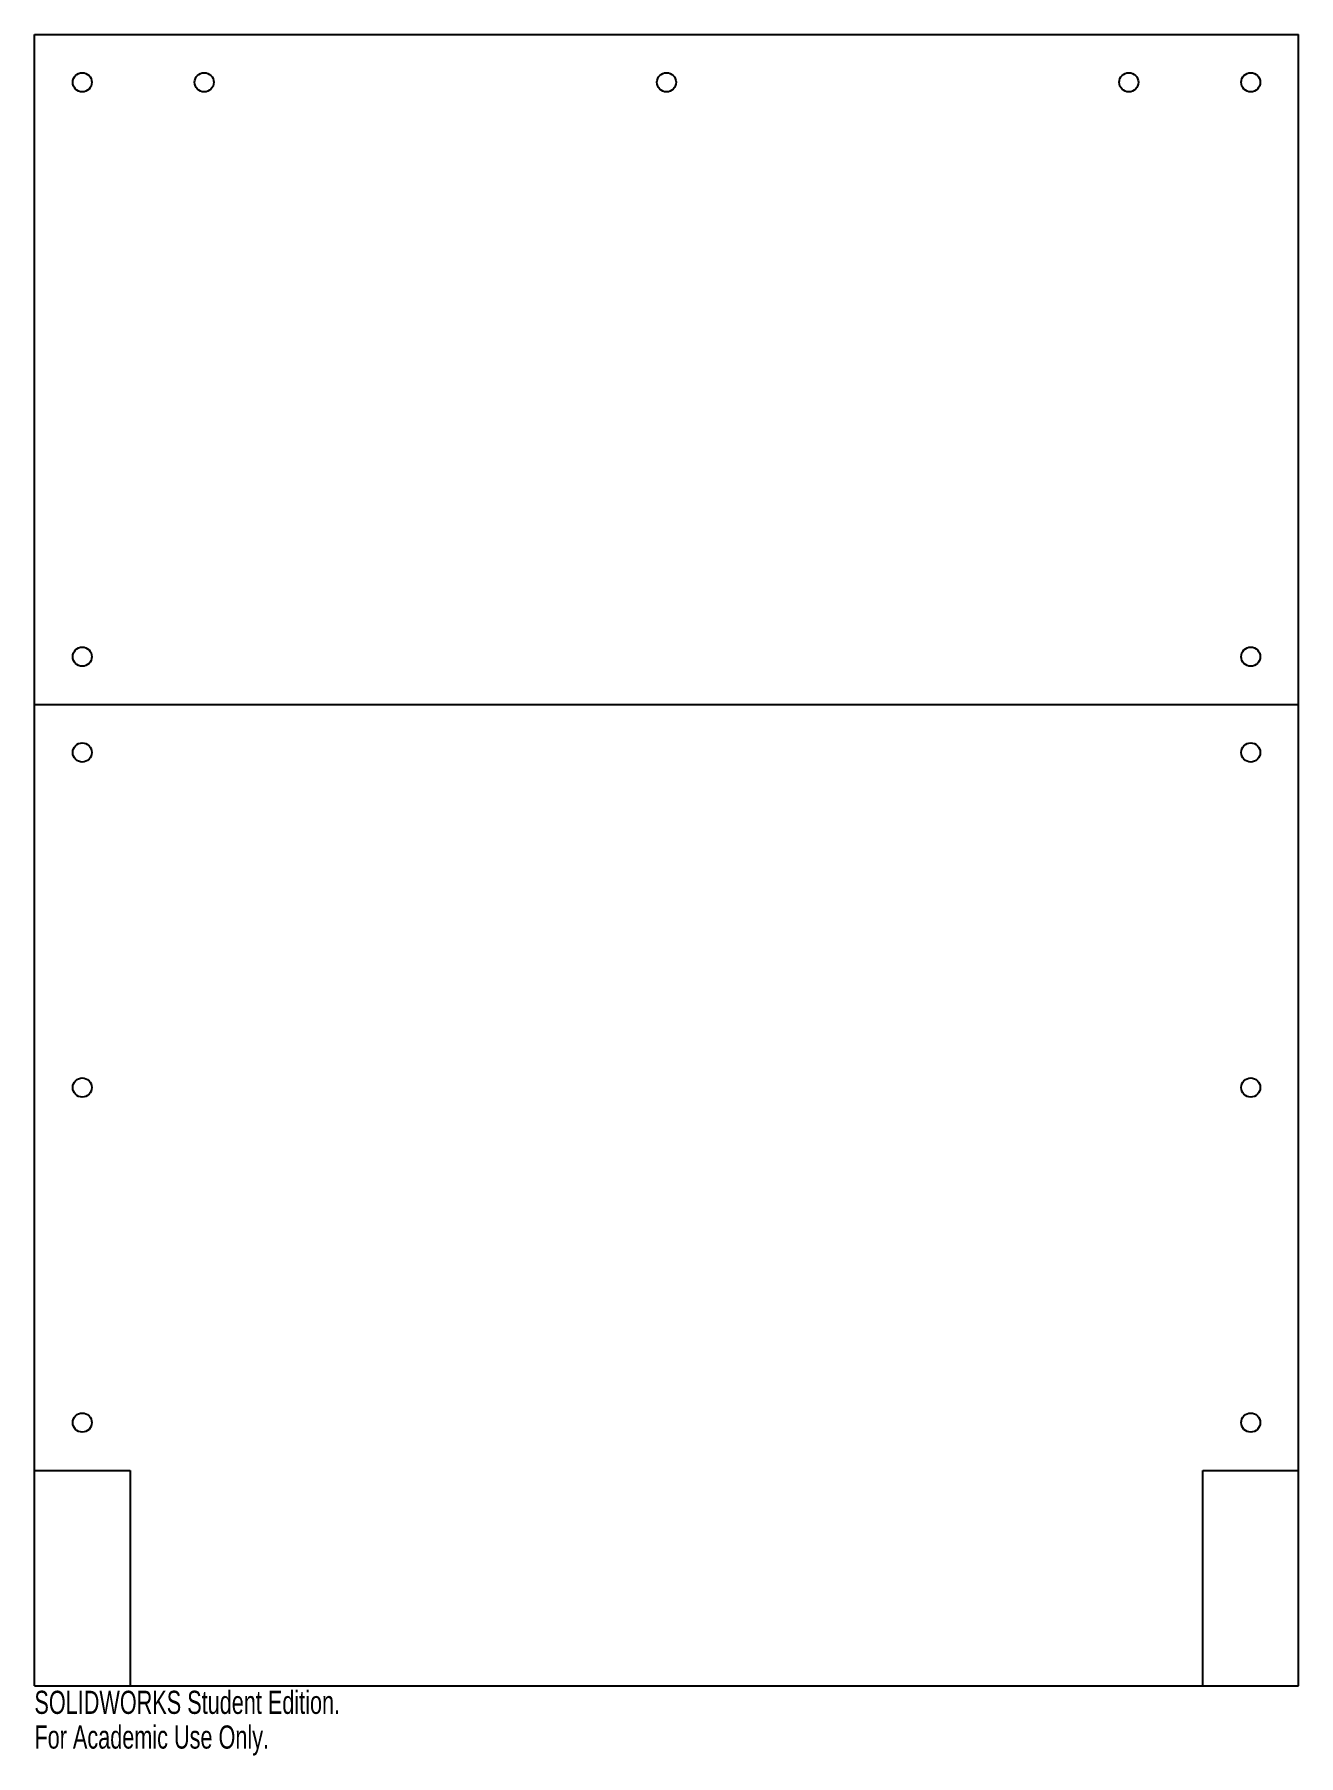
# Model space of a CAD drawing. Header units: millimetres. Extents: x 0 to 264, y -15 to 345.
import ezdxf

# ---------------------------------------------------------------- set-up
doc = ezdxf.new("R2010")
doc.units = ezdxf.units.MM
doc.styles.add('SLDTEXTSTYLE0', font='TXT', dxfattribs={"width": 0.7})

msp = doc.modelspace()

# ---------------------------------------------------------------- linework, layer by layer
at = {"color": 7, "linetype": 'Continuous'}
for p, q in [((0, 0), (0, 345)), ((0, 345), (264.16, 345)), ((264.16, 0), (264.16, 345)), ((0, 205), (264.16, 205)), ((0, 45), (20, 45)), ((20, 45), (20, 0)), ((244.16, 0), (244.16, 45)), ((244.16, 45), (264.16, 45)), ((0, 0), (264.16, 0))]:
    msp.add_line(p, q, dxfattribs=at)
for centre in [(10, 335), (35.48, 335), (132.08, 335), (228.68, 335), (254.16, 335), (10, 215), (254.16, 215), (10, 195), (254.16, 195), (10, 125), (254.16, 125), (10, 55), (254.16, 55)]:
    msp.add_circle(centre, 2, dxfattribs=at)

# ---------------------------------------------------------------- texts
at = {"color": 7, "linetype": 'Continuous', "char_height": 4.8336, "attachment_point": 1, "style": 'SLDTEXTSTYLE0'}
for s, insert in [('SOLIDWORKS Student Edition.', (0, -1.02)), ('For Academic Use Only.', (0, -8.27))]:
    msp.add_mtext(s, dxfattribs=dict(at, insert=insert))

doc.saveas('drawing.dxf')
